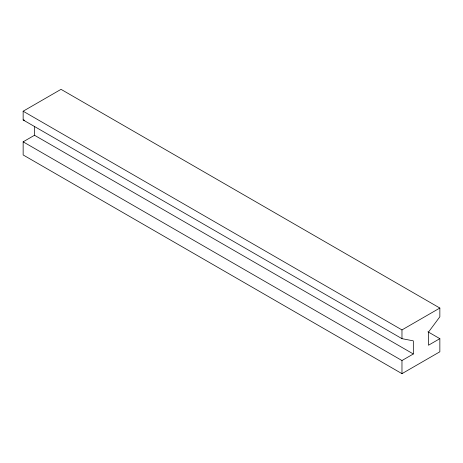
<?xml version="1.0" encoding="UTF-8"?>
<svg xmlns="http://www.w3.org/2000/svg" width="463" height="463" viewBox="0 0 463 463"><rect width="100%" height="100%" fill="white"/><g stroke="black" fill="none" stroke-linecap="round" stroke-linejoin="round"><path stroke-width="0.69" d="M23.15 111.213L61.029 89.342L439.85 308.045L439.85 316.796L428.483 332.104L428.483 345.23L439.85 338.667L439.85 351.787L401.971 373.658L23.15 154.955L23.15 141.828L34.517 135.265L413.332 353.975L413.332 340.855L401.971 338.667L23.15 119.958L23.15 111.213L401.971 329.916L439.85 308.045M23.15 141.828L401.971 360.538L413.332 353.975M23.15 119.958L24.568 120.23M427.951 331.797L439.85 338.667M401.971 329.916L401.971 338.667M401.971 360.538L401.971 373.658M34.517 126.289L34.517 135.265"/></g></svg>
